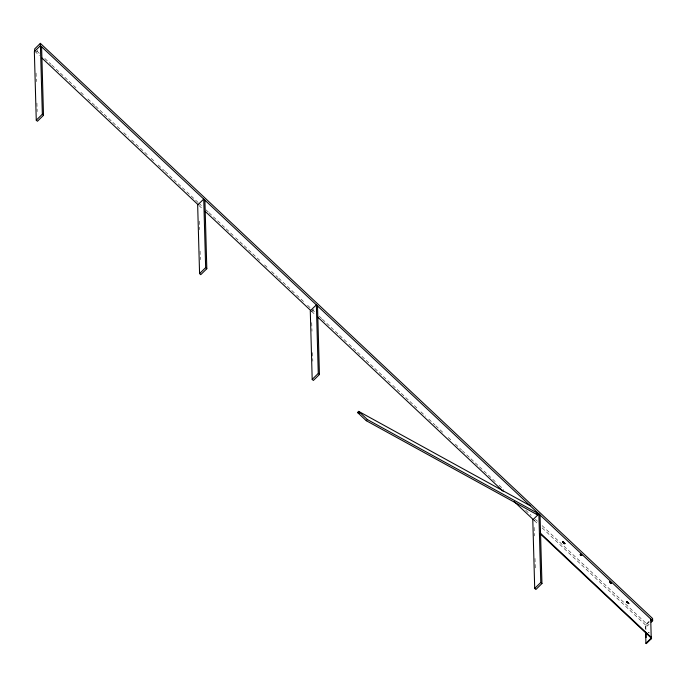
<?xml version="1.0" encoding="UTF-8"?>
<svg xmlns="http://www.w3.org/2000/svg" width="687" height="687" viewBox="0 0 687 687"><rect width="100%" height="100%" fill="white"/><g stroke="black" fill="none" stroke-linecap="round" stroke-linejoin="round"><path stroke-width="0.52" stroke-dasharray="3.44 2.58" d="M649.249 633.01L648.914 632.418L648.657 632.933M36.274 51.963L37.794 50.469M311.434 311.907L314.474 308.927M533.954 520.944L535.474 519.458M648.932 621.452L645.402 624.904L645.522 628.991M649.318 621.812L645.789 625.273L645.935 630.374M542.18 527.934L646.956 626.364L649.086 624.268M648.356 632.787L648.932 632.461M37.012 51.147L39.357 53.354M44.827 58.489L51.087 64.372M51.868 65.102L59.683 72.453M60.465 73.183L68.288 80.525M69.069 81.264L76.884 88.606M80.8 92.281L84.707 95.957M87.833 98.894L94.875 105.506M95.656 106.236L103.471 113.578M104.252 114.317L112.075 121.659M112.857 122.398L120.672 129.74M123.797 132.677L128.495 137.082M131.621 140.028L147.258 154.712M151.166 158.388L155.073 162.063M158.208 165L164.459 170.874M165.241 171.604L173.064 178.955M173.845 179.685L181.66 187.036M182.441 187.766L198.079 202.459M198.861 203.189L202.777 206.864M205.902 209.801L208.247 212.008M209.028 212.738L216.843 220.089M217.633 220.819L225.448 228.161M226.229 228.9L234.834 236.981M235.615 237.711L243.43 245.061M244.211 245.791L252.035 253.142M252.816 253.872L260.631 261.215M264.547 264.89L268.454 268.565M271.58 271.502L277.831 277.376M278.613 278.115L295.822 294.268M296.604 295.006L304.418 302.349M307.544 305.286L315.367 312.637M319.275 316.303L321.619 318.51M322.401 319.249L330.224 326.591M331.005 327.321L338.82 334.672M339.601 335.402L348.206 343.483M348.987 344.221L356.802 351.564M357.583 352.294L365.407 359.644M366.188 360.374L374.011 367.725M374.793 368.455L382.607 375.806M383.389 376.536L391.994 384.617M392.775 385.347L400.59 392.698M401.371 393.428L409.194 400.779M409.976 401.509L417.79 408.851M420.925 411.796L425.614 416.202M428.74 419.139L434.991 425.013M435.781 425.751L444.377 433.832M448.285 437.499L452.201 441.174M455.326 444.111L461.578 449.985M462.36 450.724L470.183 458.066M470.964 458.804L478.779 466.147M479.56 466.885L495.98 482.308M499.114 485.245L503.803 489.651M525.692 510.218L531.171 515.362M535.86 519.767L537.423 521.235M542.112 525.641L646.888 624.062L646.956 626.364M34.728 51.242L39.425 55.647M198.929 205.49L202.837 209.157M311.52 311.254L315.427 314.929M534.357 520.591L537.492 523.528M534.134 527.376L534.374 535.946M535.001 558.437L535.276 568.08M311.735 322.624L311.975 331.194M312.576 352.62L312.817 361.19M199.239 221.12L199.479 229.69M200.08 251.116L200.321 259.686M36.076 73.062L36.317 81.633M36.918 103.059L37.158 111.629"/><path stroke-width="1.03" d="M645.917 643.272L650.855 638.438L650.847 637.699L540.171 533.73L540.549 533.352L651.224 637.33A1.082 1.039 -1.6 0 1 651.242 638.798L646.304 643.633L645.917 643.272L645.608 632.049M651.224 622.173L652.65 620.782L652.59 618.489L40.361 43.367L34.668 48.949L34.728 51.242M41.589 46.75L43.504 115.313L37.424 121.264L36.265 120.173L42.345 114.222L40.361 43.367M199.573 273.589L205.653 267.638L203.738 199.075L197.658 205.027L199.573 273.589L200.741 274.68L206.813 268.729L204.898 200.166M312.19 379.379L318.27 373.427L316.355 304.865L310.275 310.816L312.19 379.379L313.349 380.469L319.429 374.518L317.514 305.955M536.272 513.644L537.732 515.018L366.274 420.71L357.523 412.483L358.657 411.376L530.115 505.675M366.274 420.71L367.416 419.594L538.874 513.902L540.789 582.464L541.949 583.555L535.877 589.506L534.709 588.416L532.794 519.853L538.874 513.902M534.709 588.416L540.789 582.464M357.523 412.483L359.395 413.522M580.154 554.392C584.654 558.05 578.652 551.67 580.901 554.856M564.147 543.786L563.615 543.348M609.73 582.121L610.898 583.478L610.331 583.237M652.65 620.782L40.43 45.66L34.35 51.611L36.265 120.173M41.77 57.854L198.148 204.752M205.181 211.364L310.739 310.524M317.772 317.136L503.082 491.214M514.031 501.493L533.576 519.861M42.345 114.222L43.504 115.313M205.653 267.638L206.813 268.729M318.27 373.427L319.429 374.518M358.657 411.376L367.416 419.594M580.721 555.431L580.172 554.821M628.373 603.564L626.424 601.829L626.535 602.25M564.628 543.778L562.567 541.845L562.687 542.266M651.242 638.798L650.718 618.961A1.082 1.039 -1.6 0 1 650.898 620.215M650.795 636.394L650.855 638.438M645.995 632.418L646.132 637.519M540.034 514.992L541.949 583.555M562.954 541.476L565.015 543.623L562.954 541.476M609.755 581.597L611.25 583.16L609.755 581.597M626.802 601.46L628.863 603.607L626.802 601.46"/></g></svg>
